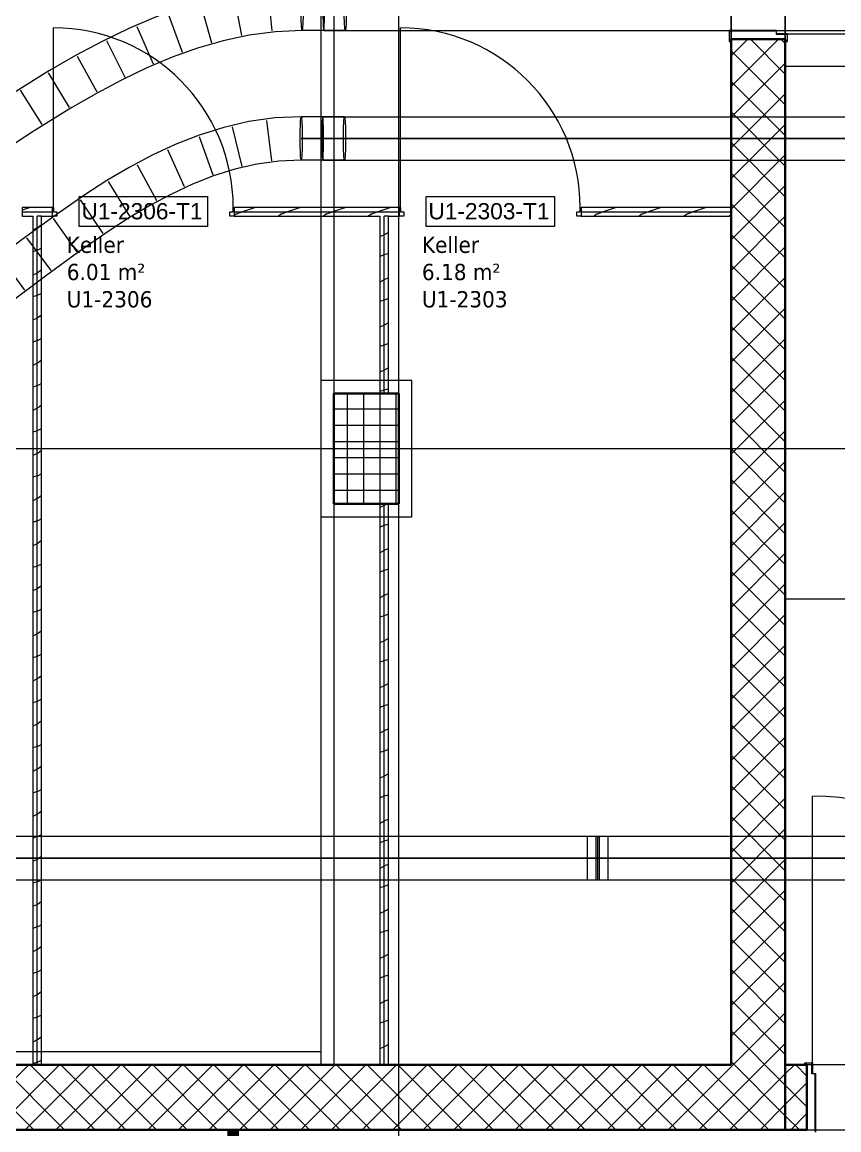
# Model space of a CAD drawing. Extents: x -1907 to 937, y -179 to 966.
# Drawn here: x 2.8 to 78.3, y 218.7 to 320.9 of the extents above; entities that cross this region are included whole.
import ezdxf
from ezdxf.lldxf.tags import DXFTag

# ---------------------------------------------------------------- set-up
doc = ezdxf.new("R2010")
doc.units = 0
doc.layers.get('0').update_dxf_attribs({"lineweight": 13})
for name, color, linetype, lineweight in [('A-AREA-____-IDEN', 7, 'Continuous', 5), ('A-DOOR-____-IDEN', 7, 'Continuous', 5), ('A-DOOR-____-OTLN', 7, 'Continuous', 9), ('A-DOOR-FRAM-MCUT', 7, 'Continuous', 9), ('A-DOOR-OPNG-OTLN', 7, 'Continuous', 9), ('A-FLOR-____-OTLN', 7, 'Continuous', 9), ('A-FLOR-____-OVHD', 7, 'Strichpunkt - Fein', 9), ('A-GLAZ-CWMG-MCUT', 7, 'Continuous', 9), ('A-GLAZ-CWMG-OTLN', 7, 'Continuous', 9), ('A-WALL-____-MCUT', 7, 'Continuous', 35), ('A-WALL-____-PATT', 7, 'Continuous', 35), ('A-WALL-FNSH-MCUT', 7, 'Continuous', 35), ('S-COLS-____-MCUT', 7, 'Continuous', 35), ('S-COLS-____-OTLN', 7, 'Continuous', 9), ('S-GRID-____-OTLN', 7, 'Continuous', 5)]:
    doc.layers.add(name, color=color, linetype=linetype, lineweight=lineweight)
doc.layers.add('EL01_WAN_Röhre Boden', color=7, linetype='Continuous', lineweight=13, true_color=0xff6666)
doc.styles.get("Standard").update_dxf_attribs({"font": 'arial.ttf'})
tags = doc.linetypes.add('_Rasterlinie_', pattern=[0.375, 0.2, -0.05, 0.075, -0.05]).pattern_tags.tags
tags[10:11] = [DXFTag(74, 4), DXFTag(75, 0), DXFTag(340, '0'), DXFTag(46, 1.0), DXFTag(50, 0.0), DXFTag(44, 0.0), DXFTag(45, 0.0)]
tags[8:9] = [DXFTag(74, 4), DXFTag(75, 0), DXFTag(340, '0'), DXFTag(46, 1.0), DXFTag(50, 0.0), DXFTag(44, 0.0), DXFTag(45, 0.0)]
tags[6:7] = [DXFTag(74, 4), DXFTag(75, 0), DXFTag(340, '0'), DXFTag(46, 1.0), DXFTag(50, 0.0), DXFTag(44, 0.0), DXFTag(45, 0.0)]
tags[4:5] = [DXFTag(74, 4), DXFTag(75, 0), DXFTag(340, '0'), DXFTag(46, 1.0), DXFTag(50, 0.0), DXFTag(44, 0.0), DXFTag(45, 0.0)]
tags = doc.linetypes.add('ACAD_ISO03W100', pattern=[30, 12, -18]).pattern_tags.tags
tags[6:7] = [DXFTag(74, 4), DXFTag(75, 0), DXFTag(340, '0'), DXFTag(46, 0.0), DXFTag(50, 0.0), DXFTag(44, 0.0), DXFTag(45, 0.0)]
tags[4:5] = [DXFTag(74, 4), DXFTag(75, 0), DXFTag(340, '0'), DXFTag(46, 0.0), DXFTag(50, 0.0), DXFTag(44, 0.0), DXFTag(45, 0.0)]
tags = doc.linetypes.add('Grundrissdarstellung Sturz', pattern=[0.25, 0.15, -0.05, 0, -0.05]).pattern_tags.tags
tags[10:11] = [DXFTag(74, 4), DXFTag(75, 0), DXFTag(340, '0'), DXFTag(46, 1.0), DXFTag(50, 0.0), DXFTag(44, 0.0), DXFTag(45, 0.0)]
tags[8:9] = [DXFTag(74, 4), DXFTag(75, 0), DXFTag(340, '0'), DXFTag(46, 1.0), DXFTag(50, 0.0), DXFTag(44, 0.0), DXFTag(45, 0.0)]
tags[6:7] = [DXFTag(74, 4), DXFTag(75, 0), DXFTag(340, '0'), DXFTag(46, 1.0), DXFTag(50, 0.0), DXFTag(44, 0.0), DXFTag(45, 0.0)]
tags[4:5] = [DXFTag(74, 4), DXFTag(75, 0), DXFTag(340, '0'), DXFTag(46, 1.0), DXFTag(50, 0.0), DXFTag(44, 0.0), DXFTag(45, 0.0)]
tags = doc.linetypes.add('Strichpunkt - Fein', pattern=[0.2, 0.1, -0.05, 0, -0.05]).pattern_tags.tags
tags[10:11] = [DXFTag(74, 4), DXFTag(75, 0), DXFTag(340, '0'), DXFTag(46, 1.0), DXFTag(50, 0.0), DXFTag(44, 0.0), DXFTag(45, 0.0)]
tags[8:9] = [DXFTag(74, 4), DXFTag(75, 0), DXFTag(340, '0'), DXFTag(46, 1.0), DXFTag(50, 0.0), DXFTag(44, 0.0), DXFTag(45, 0.0)]
tags[6:7] = [DXFTag(74, 4), DXFTag(75, 0), DXFTag(340, '0'), DXFTag(46, 1.0), DXFTag(50, 0.0), DXFTag(44, 0.0), DXFTag(45, 0.0)]
tags[4:5] = [DXFTag(74, 4), DXFTag(75, 0), DXFTag(340, '0'), DXFTag(46, 1.0), DXFTag(50, 0.0), DXFTag(44, 0.0), DXFTag(45, 0.0)]
tags = doc.linetypes.add('STRICHPUNKT2', pattern=[12.7, 6.35, -3.175, 0, -3.175]).pattern_tags.tags
tags[10:11] = [DXFTag(74, 4), DXFTag(75, 0), DXFTag(340, '0'), DXFTag(46, 0.0), DXFTag(50, 0.0), DXFTag(44, 0.0), DXFTag(45, 0.0)]
tags[8:9] = [DXFTag(74, 4), DXFTag(75, 0), DXFTag(340, '0'), DXFTag(46, 0.0), DXFTag(50, 0.0), DXFTag(44, 0.0), DXFTag(45, 0.0)]
tags[6:7] = [DXFTag(74, 4), DXFTag(75, 0), DXFTag(340, '0'), DXFTag(46, 0.0), DXFTag(50, 0.0), DXFTag(44, 0.0), DXFTag(45, 0.0)]
tags[4:5] = [DXFTag(74, 4), DXFTag(75, 0), DXFTag(340, '0'), DXFTag(46, 0.0), DXFTag(50, 0.0), DXFTag(44, 0.0), DXFTag(45, 0.0)]

# ---------------------------------------------------------------- blocks, each defined once
blk = doc.blocks.new('Referenz-A0UJ2810XE', base_point=(-1920.13, -159.41))
at = {"layer": 'A-DOOR-____-IDEN', "color": 0, "linetype": 'Continuous', "ltscale": 0.13}
for p, q in [((8.12, 304.84), (19.96, 304.84)), ((8.12, 302.06), (8.12, 304.84)), ((19.96, 304.84), (19.96, 302.06)), ((40.17, 304.84), (52.01, 304.84)), ((40.17, 302.06), (40.17, 304.84)), ((52.01, 304.84), (52.01, 302.06)), ((19.96, 302.06), (8.12, 302.06)), ((52.01, 302.06), (40.17, 302.06))]:
    blk.add_line(p, q, dxfattribs=at)
at = {"layer": 'A-DOOR-____-OTLN', "color": 0, "linetype": 'Grundrissdarstellung Sturz', "ltscale": 0.13}
for p, q in [((68.34, 340.35), (68.34, 319.35)), ((73.34, 340.35), (73.34, 319.35))]:
    blk.add_line(p, q, dxfattribs=at)
at = {"layer": 'A-DOOR-FRAM-MCUT', "color": 0, "linetype": 'Continuous', "ltscale": 0.13}
for p, q in [((72.54, 320.15), (68.14, 320.15)), ((68.14, 320.15), (68.14, 319.15)), ((72.54, 319.85), (72.54, 320.15)), ((68.14, 319.15), (68.34, 319.15)), ((68.18, 319.19), (68.18, 320.11)), ((68.18, 320.11), (72.5, 320.11)), ((68.34, 319.19), (68.18, 319.19)), ((72.5, 320.11), (72.5, 319.81)), ((72.5, 319.81), (73.5, 319.81)), ((73.54, 319.85), (72.54, 319.85)), ((73.5, 319.19), (73.34, 319.19)), ((73.34, 319.15), (73.54, 319.15)), ((73.5, 319.81), (73.5, 319.19)), ((73.54, 319.15), (73.54, 319.85)), ((5.64, 303.8), (5.74, 303.8)), ((5.74, 303.8), (5.74, 303.4)), ((22.34, 303.4), (22.34, 303.8)), ((22.34, 303.8), (22.44, 303.8)), ((37.69, 303.8), (37.79, 303.8)), ((37.79, 303.8), (37.79, 303.4)), ((54.39, 303.4), (54.39, 303.8)), ((54.39, 303.8), (54.49, 303.8)), ((6.04, 303), (5.64, 303)), ((5.74, 303.4), (6.04, 303.4)), ((6.04, 303.4), (6.04, 303)), ((22.04, 303.4), (22.34, 303.4)), ((22.04, 303), (22.04, 303.4)), ((22.44, 303), (22.04, 303)), ((38.09, 303), (37.69, 303)), ((37.79, 303.4), (38.09, 303.4)), ((38.09, 303.4), (38.09, 303)), ((54.09, 303.4), (54.39, 303.4)), ((54.09, 303), (54.09, 303.4)), ((54.49, 303), (54.09, 303)), ((75.14, 224.65), (75.14, 224.85)), ((75.14, 224.85), (75.84, 224.85)), ((75.18, 224.81), (75.18, 224.65)), ((75.8, 224.81), (75.18, 224.81)), ((75.8, 223.81), (75.8, 224.81)), ((75.84, 224.85), (75.84, 223.85)), ((76.1, 223.81), (75.8, 223.81)), ((75.84, 223.85), (76.14, 223.85)), ((76.1, 218.49), (76.1, 223.81)), ((76.14, 223.85), (76.14, 218.45))]:
    blk.add_line(p, q, dxfattribs=at)
at = {"layer": 'A-DOOR-OPNG-OTLN', "color": 0, "linetype": 'Continuous', "ltscale": 0.13}
for p, q in [((5.74, 303.8), (5.74, 320.4)), ((37.79, 303.8), (37.79, 320.4)), ((73.54, 319.85), (93.54, 319.85)), ((75.84, 224.85), (75.84, 249.45))]:
    blk.add_line(p, q, dxfattribs=at)
for centre, major_axis in [((73.54, 319.85), (20, 0)), ((5.74, 303.8), (16.6, 0)), ((37.79, 303.8), (16.6, 0)), ((75.84, 224.85), (24.6, 0))]:
    blk.add_ellipse(centre, major_axis=major_axis, ratio=1, start_param=0, end_param=1.570796, dxfattribs=at)
at = {"layer": 'A-FLOR-____-OTLN', "color": 0, "linetype": 'Continuous', "ltscale": 0.13}
for p, q in [((73.34, 319.85), (73.34, 339.85)), ((68.34, 320.15), (68.34, 339.55)), ((68.34, 319.35), (68.34, 320.11)), ((73.34, 319.35), (73.34, 319.81)), ((105.34, 316.84), (73.34, 316.84)), ((105.34, 267.64), (73.34, 267.64)), ((75.8, 224.65), (75.34, 224.65)), ((100.44, 224.65), (75.84, 224.65))]:
    blk.add_line(p, q, dxfattribs=at)
at = {"layer": 'A-FLOR-____-OVHD', "color": 0, "linetype": 'Strichpunkt - Fein', "ltscale": 0.13}
for p, q in [((30.44, 402.75), (30.44, 224.65)), ((31.64, 338.45), (31.64, 286.25)), ((38.84, 287.85), (30.44, 287.85)), ((30.44, 287.85), (30.44, 275.25)), ((38.84, 275.25), (38.84, 287.85)), ((31.64, 276.85), (31.64, 224.65)), ((30.44, 275.25), (38.84, 275.25)), ((30.44, 225.85), (-186.86, 225.85))]:
    blk.add_line(p, q, dxfattribs=at)
at = {"layer": 'A-GLAZ-CWMG-MCUT', "color": 0, "linetype": 'Continuous', "ltscale": 0.13}
for p, q in [((21.84, 218.65), (21.84, 217.65)), ((22.84, 218.65), (21.84, 218.65)), ((22.84, 217.65), (22.84, 218.65))]:
    blk.add_line(p, q, dxfattribs=at)
at = {"layer": 'A-GLAZ-CWMG-OTLN', "color": 0, "linetype": 'Continuous', "ltscale": 0.13}
for points in [[(21.84, 217.65), (21.84, 218.65), (22.84, 217.65)], [(22.84, 217.65), (21.84, 218.65), (22.84, 218.65)]]:
    blk.add_solid(points, dxfattribs=at)
at = {"layer": 'A-WALL-____-MCUT', "color": 0, "linetype": 'Continuous', "ltscale": 0.35}
for p, q in [((73.34, 319.35), (68.34, 319.35)), ((68.34, 319.35), (68.34, 224.65)), ((73.34, 319.35), (73.34, 218.65)), ((68.34, 224.65), (-91.91, 224.65)), ((75.34, 224.65), (73.34, 224.65)), ((75.34, 218.65), (75.34, 224.65)), ((-307.66, 218.65), (68.34, 218.65)), ((68.34, 218.65), (73.34, 218.65)), ((73.34, 218.65), (75.34, 218.65))]:
    blk.add_line(p, q, dxfattribs=at)
at = {"layer": 'A-WALL-____-MCUT', "color": 0, "linetype": 'Continuous', "lineweight": 9, "ltscale": 0.13}
for p, q in [((2.84, 303.4), (5.64, 303.4)), ((4.24, 224.65), (4.24, 303)), ((4.64, 303), (4.24, 303)), ((22.44, 303.4), (37.69, 303.4)), ((36.29, 286.65), (36.29, 303)), ((36.69, 303), (36.29, 303)), ((54.49, 303.4), (68.34, 303.4)), ((36.29, 224.65), (36.29, 276.45))]:
    blk.add_line(p, q, dxfattribs=at)
at = {"layer": 'A-WALL-____-PATT', "color": 0, "linetype": 'Continuous', "lineweight": 9, "ltscale": 0.13}
for p, q in [((68.34, 317.8), (69.88, 319.35)), ((68.34, 314.97), (72.71, 319.35)), ((73.34, 316.12), (70.11, 319.35)), ((73.34, 318.95), (72.94, 319.35)), ((73.34, 313.29), (68.34, 318.29)), ((68.34, 312.14), (73.34, 317.14)), ((73.34, 310.46), (68.34, 315.46)), ((68.34, 309.32), (73.34, 314.32)), ((73.34, 307.63), (68.34, 312.63)), ((68.34, 306.49), (73.34, 311.49)), ((73.34, 304.8), (68.34, 309.8)), ((68.34, 303.66), (73.34, 308.66)), ((73.34, 301.97), (68.34, 306.97)), ((68.34, 300.83), (73.34, 305.83)), ((3.57, 303.8), (2.84, 303.56)), ((24.4, 303.8), (23.2, 303.4)), ((28.56, 303.8), (27.36, 303.4)), ((32.73, 303.8), (31.53, 303.4)), ((36.89, 303.8), (35.69, 303.4)), ((57.71, 303.8), (56.51, 303.4)), ((61.88, 303.8), (60.68, 303.4)), ((66.04, 303.8), (64.84, 303.4)), ((73.34, 299.15), (68.34, 304.15)), ((22.64, 303.22), (22.44, 303.07)), ((23.2, 303.4), (22.62, 303.21)), ((26.8, 303.22), (26.51, 303)), ((27.36, 303.4), (26.79, 303.21)), ((30.97, 303.22), (30.68, 303)), ((31.53, 303.4), (30.96, 303.21)), ((35.13, 303.22), (34.84, 303)), ((35.69, 303.4), (35.12, 303.21)), ((55.96, 303.22), (55.67, 303)), ((56.51, 303.4), (55.95, 303.21)), ((60.13, 303.22), (59.83, 303)), ((60.68, 303.4), (60.11, 303.21)), ((64.29, 303.22), (64, 303)), ((64.84, 303.4), (64.28, 303.21)), ((68.34, 303.13), (68.16, 303)), ((68.34, 298), (73.34, 303)), ((4.24, 301.93), (3.84, 301.73)), ((4.29, 301.95), (4.24, 301.93)), ((4.64, 302.21), (4.31, 301.97)), ((36.29, 301.29), (35.89, 301.09)), ((36.69, 301.49), (36.29, 301.29)), ((73.34, 296.32), (68.34, 301.32)), ((4.24, 299.86), (3.84, 299.72)), ((4.3, 299.88), (4.24, 299.86)), ((4.64, 300.05), (4.29, 299.87)), ((68.34, 295.17), (73.34, 300.17)), ((36.29, 299.43), (35.89, 299.3)), ((36.69, 299.57), (36.29, 299.43)), ((4.24, 297.76), (3.84, 297.56)), ((4.29, 297.79), (4.24, 297.76)), ((4.64, 298.05), (4.31, 297.8)), ((73.34, 293.49), (68.34, 298.49)), ((36.29, 297.13), (35.89, 296.93)), ((36.69, 297.33), (36.29, 297.13)), ((68.34, 292.35), (73.34, 297.35)), ((4.24, 295.69), (3.84, 295.56)), ((4.3, 295.71), (4.24, 295.69)), ((4.64, 295.88), (4.29, 295.71)), ((73.34, 290.66), (68.34, 295.66)), ((36.29, 295.27), (35.89, 295.14)), ((36.69, 295.4), (36.29, 295.27)), ((4.24, 293.6), (3.84, 293.4)), ((4.29, 293.62), (4.24, 293.6)), ((4.64, 293.88), (4.31, 293.64)), ((68.34, 289.52), (73.34, 294.52)), ((36.29, 292.96), (35.89, 292.76)), ((36.69, 293.16), (36.29, 292.96)), ((73.34, 287.83), (68.34, 292.83)), ((4.24, 291.53), (3.84, 291.39)), ((4.3, 291.55), (4.24, 291.53)), ((4.64, 291.72), (4.29, 291.54)), ((68.34, 286.69), (73.34, 291.69)), ((36.29, 291.11), (35.89, 290.97)), ((36.69, 291.24), (36.29, 291.11)), ((4.29, 289.46), (4.24, 289.43)), ((4.64, 289.72), (4.31, 289.47)), ((73.34, 285), (68.34, 290)), ((4.24, 289.43), (3.84, 289.23)), ((36.29, 288.8), (35.89, 288.6)), ((36.69, 289), (36.29, 288.8)), ((68.34, 283.86), (73.34, 288.86)), ((4.64, 287.55), (4.29, 287.38)), ((4.24, 287.36), (3.84, 287.23)), ((4.3, 287.38), (4.24, 287.36)), ((36.29, 286.94), (35.89, 286.81)), ((36.69, 287.07), (36.29, 286.94)), ((73.34, 282.18), (68.34, 287.18)), ((4.64, 285.55), (4.31, 285.31)), ((68.34, 281.03), (73.34, 286.03)), ((4.24, 285.27), (3.84, 285.07)), ((4.29, 285.29), (4.24, 285.27)), ((73.34, 279.35), (68.34, 284.35)), ((4.64, 283.39), (4.29, 283.21)), ((4.24, 283.2), (3.84, 283.07)), ((4.3, 283.22), (4.24, 283.2)), ((68.34, 278.2), (73.34, 283.2)), ((4.64, 281.39), (4.31, 281.14)), ((73.34, 276.52), (68.34, 281.52)), ((4.24, 281.1), (3.84, 280.9)), ((4.29, 281.13), (4.24, 281.1)), ((68.34, 275.37), (73.34, 280.37)), ((4.64, 279.22), (4.29, 279.05)), ((4.24, 279.03), (3.84, 278.9)), ((4.3, 279.05), (4.24, 279.03)), ((73.34, 273.69), (68.34, 278.69)), ((4.64, 277.22), (4.31, 276.98)), ((68.34, 272.55), (73.34, 277.55)), ((4.24, 276.94), (3.84, 276.74)), ((4.29, 276.96), (4.24, 276.94)), ((36.29, 276.3), (35.89, 276.1)), ((36.58, 276.45), (36.29, 276.3)), ((73.34, 270.86), (68.34, 275.86)), ((4.24, 274.87), (3.84, 274.74)), ((4.3, 274.89), (4.24, 274.87)), ((4.64, 275.06), (4.29, 274.88)), ((36.29, 274.45), (35.89, 274.31)), ((36.69, 274.58), (36.29, 274.45)), ((68.34, 269.72), (73.34, 274.72)), ((4.24, 272.77), (3.84, 272.57)), ((4.29, 272.8), (4.24, 272.77)), ((4.64, 273.06), (4.31, 272.81)), ((36.29, 272.14), (35.89, 271.94)), ((36.69, 272.34), (36.29, 272.14)), ((73.34, 268.03), (68.34, 273.03)), ((68.34, 266.89), (73.34, 271.89)), ((4.24, 270.7), (3.84, 270.57)), ((4.3, 270.72), (4.24, 270.7)), ((4.64, 270.89), (4.29, 270.72)), ((36.29, 270.28), (35.89, 270.15)), ((36.69, 270.41), (36.29, 270.28)), ((73.34, 265.21), (68.34, 270.21)), ((68.34, 264.06), (73.34, 269.06)), ((4.24, 268.61), (3.84, 268.41)), ((4.29, 268.63), (4.24, 268.61)), ((4.64, 268.89), (4.31, 268.65)), ((36.29, 267.98), (35.89, 267.78)), ((36.69, 268.18), (36.29, 267.98)), ((73.34, 262.38), (68.34, 267.38)), ((4.24, 266.54), (3.84, 266.41)), ((4.3, 266.56), (4.24, 266.54)), ((4.64, 266.73), (4.29, 266.55)), ((36.29, 266.12), (35.89, 265.98)), ((36.69, 266.25), (36.29, 266.12)), ((68.34, 261.23), (73.34, 266.23)), ((4.24, 264.44), (3.84, 264.24)), ((4.29, 264.47), (4.24, 264.44)), ((4.64, 264.73), (4.31, 264.49)), ((36.69, 264.01), (36.29, 263.81)), ((73.34, 259.55), (68.34, 264.55)), ((36.29, 263.81), (35.89, 263.61)), ((68.34, 258.4), (73.34, 263.4)), ((4.24, 262.37), (3.84, 262.24)), ((4.3, 262.4), (4.24, 262.37)), ((4.64, 262.56), (4.29, 262.39)), ((36.29, 261.95), (35.89, 261.82)), ((36.69, 262.09), (36.29, 261.95)), ((73.34, 256.72), (68.34, 261.72)), ((4.24, 260.28), (3.84, 260.08)), ((4.29, 260.3), (4.24, 260.28)), ((4.64, 260.56), (4.32, 260.32)), ((36.69, 259.85), (36.29, 259.65)), ((68.34, 255.58), (73.34, 260.58)), ((36.29, 259.65), (35.89, 259.45)), ((73.34, 253.89), (68.34, 258.89)), ((4.24, 258.21), (3.84, 258.08)), ((4.3, 258.23), (4.24, 258.21)), ((4.64, 258.4), (4.29, 258.22)), ((36.29, 257.79), (35.89, 257.65)), ((36.69, 257.92), (36.29, 257.79)), ((68.34, 252.75), (73.34, 257.75)), ((4.24, 256.12), (3.84, 255.92)), ((4.29, 256.14), (4.24, 256.12)), ((4.64, 256.4), (4.32, 256.16)), ((73.34, 251.06), (68.34, 256.06)), ((36.29, 255.48), (35.89, 255.28)), ((36.69, 255.68), (36.29, 255.48)), ((68.34, 249.92), (73.34, 254.92)), ((4.24, 254.05), (3.84, 253.91)), ((4.3, 254.07), (4.24, 254.05)), ((4.64, 254.23), (4.29, 254.06)), ((36.69, 253.76), (36.29, 253.62)), ((36.29, 253.62), (35.89, 253.49)), ((73.34, 248.23), (68.34, 253.23)), ((4.24, 251.95), (3.84, 251.75)), ((4.29, 251.97), (4.24, 251.95)), ((4.64, 252.23), (4.32, 251.99)), ((68.34, 247.09), (73.34, 252.09)), ((36.29, 251.32), (35.89, 251.12)), ((36.69, 251.52), (36.29, 251.32)), ((4.24, 249.88), (3.84, 249.75)), ((4.3, 249.9), (4.24, 249.88)), ((4.64, 250.07), (4.29, 249.89)), ((36.69, 249.59), (36.29, 249.46)), ((73.34, 245.41), (68.34, 250.41)), ((36.29, 249.46), (35.89, 249.32)), ((68.34, 244.26), (73.34, 249.26)), ((4.24, 247.79), (3.84, 247.59)), ((4.29, 247.81), (4.24, 247.79)), ((4.64, 248.07), (4.32, 247.83)), ((73.34, 242.58), (68.34, 247.58)), ((36.29, 247.15), (35.89, 246.95)), ((36.69, 247.35), (36.29, 247.15)), ((4.24, 245.72), (3.84, 245.58)), ((4.3, 245.74), (4.24, 245.72)), ((4.64, 245.9), (4.29, 245.73)), ((68.34, 241.43), (73.34, 246.43)), ((36.29, 245.29), (35.89, 245.16)), ((36.69, 245.43), (36.29, 245.29)), ((73.34, 239.75), (68.34, 244.75)), ((4.24, 243.62), (3.84, 243.42)), ((4.29, 243.64), (4.24, 243.62)), ((4.64, 243.9), (4.32, 243.66)), ((68.34, 238.61), (73.34, 243.61)), ((36.29, 242.99), (35.89, 242.79)), ((36.69, 243.19), (36.29, 242.99)), ((4.24, 241.55), (3.84, 241.42)), ((4.3, 241.57), (4.24, 241.55)), ((4.64, 241.74), (4.29, 241.56)), ((73.34, 236.92), (68.34, 241.92)), ((36.29, 241.13), (35.89, 241)), ((36.69, 241.26), (36.29, 241.13)), ((68.34, 235.78), (73.34, 240.78)), ((4.24, 239.46), (3.84, 239.26)), ((4.29, 239.48), (4.24, 239.46)), ((4.64, 239.74), (4.32, 239.5)), ((36.29, 238.82), (35.89, 238.62)), ((36.69, 239.02), (36.29, 238.82)), ((73.34, 234.09), (68.34, 239.09)), ((4.24, 237.39), (3.84, 237.25)), ((4.3, 237.41), (4.24, 237.39)), ((4.64, 237.57), (4.29, 237.4)), ((68.34, 232.95), (73.34, 237.95)), ((36.29, 236.96), (35.89, 236.83)), ((36.69, 237.1), (36.29, 236.96)), ((73.34, 231.26), (68.34, 236.26)), ((4.24, 235.29), (3.84, 235.09)), ((4.29, 235.31), (4.24, 235.29)), ((4.64, 235.57), (4.32, 235.33)), ((36.29, 234.66), (35.89, 234.46)), ((36.69, 234.86), (36.29, 234.66)), ((68.34, 230.12), (73.34, 235.12)), ((4.24, 233.22), (3.84, 233.09)), ((4.3, 233.24), (4.24, 233.22)), ((4.64, 233.41), (4.29, 233.23)), ((73.34, 228.44), (68.34, 233.44)), ((36.29, 232.8), (35.89, 232.67)), ((36.69, 232.93), (36.29, 232.8)), ((68.34, 227.29), (73.34, 232.29)), ((4.29, 231.15), (4.24, 231.13)), ((4.64, 231.41), (4.32, 231.17)), ((4.24, 231.13), (3.84, 230.93)), ((36.29, 230.49), (35.89, 230.29)), ((36.69, 230.69), (36.29, 230.49)), ((73.34, 225.61), (68.34, 230.61)), ((4.64, 229.24), (4.29, 229.07)), ((68.34, 224.46), (73.34, 229.46)), ((4.24, 229.06), (3.84, 228.92)), ((4.3, 229.08), (4.24, 229.06)), ((36.29, 228.63), (35.89, 228.5)), ((36.69, 228.77), (36.29, 228.63)), ((4.64, 227.24), (4.32, 227)), ((73.34, 222.78), (68.34, 227.78)), ((4.24, 226.96), (3.84, 226.76)), ((4.29, 226.98), (4.24, 226.96)), ((36.29, 226.33), (35.89, 226.13)), ((36.69, 226.53), (36.29, 226.33)), ((68.34, 221.63), (73.34, 226.63)), ((4.64, 225.08), (4.29, 224.9)), ((-2.53, 218.65), (3.47, 224.65)), ((3.93, 218.65), (-2.07, 224.65)), ((0.3, 218.65), (6.3, 224.65)), ((6.76, 218.65), (0.76, 224.65)), ((3.13, 218.65), (9.13, 224.65)), ((9.59, 218.65), (3.59, 224.65)), ((4.24, 224.89), (3.84, 224.76)), ((4.3, 224.91), (4.24, 224.89)), ((5.96, 218.65), (11.96, 224.65)), ((12.41, 218.65), (6.41, 224.65)), ((8.79, 218.65), (14.79, 224.65)), ((15.24, 218.65), (9.24, 224.65)), ((11.61, 218.65), (17.61, 224.65)), ((18.07, 218.65), (12.07, 224.65)), ((14.44, 218.65), (20.44, 224.65)), ((20.9, 218.65), (14.9, 224.65)), ((17.27, 218.65), (23.27, 224.65)), ((23.73, 218.65), (17.73, 224.65)), ((20.1, 218.65), (26.1, 224.65)), ((26.56, 218.65), (20.56, 224.65)), ((22.93, 218.65), (28.93, 224.65)), ((29.38, 218.65), (23.38, 224.65)), ((25.76, 218.65), (31.76, 224.65)), ((32.21, 218.65), (26.21, 224.65)), ((28.58, 218.65), (34.58, 224.65)), ((35.04, 218.65), (29.04, 224.65)), ((31.41, 218.65), (37.41, 224.65)), ((37.87, 218.65), (31.87, 224.65)), ((34.24, 218.65), (40.24, 224.65)), ((40.7, 218.65), (34.7, 224.65)), ((37.07, 218.65), (43.07, 224.65)), ((43.53, 218.65), (37.53, 224.65)), ((39.9, 218.65), (45.9, 224.65)), ((46.35, 218.65), (40.35, 224.65)), ((42.73, 218.65), (48.73, 224.65)), ((49.18, 218.65), (43.18, 224.65)), ((45.56, 218.65), (51.56, 224.65)), ((52.01, 218.65), (46.01, 224.65)), ((48.38, 218.65), (54.38, 224.65)), ((54.84, 218.65), (48.84, 224.65)), ((51.21, 218.65), (57.21, 224.65)), ((57.67, 218.65), (51.67, 224.65)), ((54.04, 218.65), (60.04, 224.65)), ((60.5, 218.65), (54.5, 224.65)), ((56.87, 218.65), (62.87, 224.65)), ((63.33, 218.65), (57.33, 224.65)), ((59.7, 218.65), (65.7, 224.65)), ((66.15, 218.65), (60.15, 224.65)), ((62.53, 218.65), (68.34, 224.46)), ((68.34, 219.29), (62.98, 224.65)), ((68.34, 222.12), (65.81, 224.65)), ((73.34, 219.95), (68.34, 224.95)), ((73.34, 223.81), (74.18, 224.65)), ((75.34, 223.61), (74.3, 224.65)), ((68.34, 218.81), (73.34, 223.81)), ((73.34, 220.98), (75.34, 222.98)), ((71.81, 218.65), (68.34, 222.12)), ((75.34, 220.78), (73.34, 222.78)), ((65.35, 218.65), (68.34, 221.63)), ((71.01, 218.65), (73.34, 220.98)), ((74.64, 218.65), (73.34, 219.95)), ((73.84, 218.65), (75.34, 220.15)), ((68.98, 218.65), (68.34, 219.29)), ((68.18, 218.65), (68.34, 218.81))]:
    blk.add_line(p, q, dxfattribs=at)
at = {"layer": 'A-WALL-FNSH-MCUT', "color": 0, "linetype": 'Continuous', "lineweight": 9, "ltscale": 0.13}
for p, q in [((5.64, 303.8), (2.84, 303.8)), ((2.84, 303.8), (2.84, 303)), ((5.64, 303), (5.64, 303.8)), ((37.69, 303.8), (22.44, 303.8)), ((22.44, 303.8), (22.44, 303)), ((37.69, 303), (37.69, 303.8)), ((68.34, 303.8), (54.49, 303.8)), ((54.49, 303.8), (54.49, 303)), ((2.84, 303), (3.84, 303)), ((3.84, 303), (3.84, 224.65)), ((4.64, 303), (5.64, 303)), ((4.64, 224.65), (4.64, 303)), ((22.44, 303), (35.89, 303)), ((35.89, 303), (35.89, 286.65)), ((36.69, 303), (37.69, 303)), ((36.69, 286.65), (36.69, 303)), ((54.49, 303), (68.34, 303)), ((35.89, 286.65), (36.69, 286.65)), ((35.89, 276.45), (35.89, 224.65)), ((36.69, 276.45), (35.89, 276.45)), ((36.69, 224.65), (36.69, 276.45)), ((35.89, 224.65), (36.69, 224.65))]:
    blk.add_line(p, q, dxfattribs=at)
at = {"layer": 'S-COLS-____-MCUT', "color": 0, "linetype": 'Continuous', "ltscale": 0.35}
for p, q in [((37.64, 286.65), (31.64, 286.65)), ((31.64, 286.65), (31.64, 276.45)), ((37.64, 276.45), (37.64, 286.65)), ((31.64, 276.45), (37.64, 276.45))]:
    blk.add_line(p, q, dxfattribs=at)
at = {"layer": 'S-COLS-____-OTLN', "color": 0, "linetype": 'Continuous', "ltscale": 0.13}
for p, q in [((32.9, 276.45), (32.9, 286.65)), ((34.4, 276.45), (34.4, 286.65)), ((35.9, 276.45), (35.9, 286.65)), ((37.4, 276.45), (37.4, 286.65)), ((31.64, 285.22), (37.64, 285.22)), ((31.64, 283.72), (37.64, 283.72)), ((31.64, 282.22), (37.64, 282.22)), ((31.64, 280.72), (37.64, 280.72)), ((31.64, 279.22), (37.64, 279.22)), ((31.64, 277.72), (37.64, 277.72))]:
    blk.add_line(p, q, dxfattribs=at)
at = {"layer": 'S-GRID-____-OTLN', "color": 0, "linetype": '_Rasterlinie_', "ltscale": 0.13}
for p, q in [((37.64, 186.65), (37.64, 798.42)), ((-944.26, 281.55), (300.93, 281.55)), ((-944.26, 218.65), (300.93, 218.65))]:
    blk.add_line(p, q, dxfattribs=at)
at = {"layer": 'A-AREA-____-IDEN', "color": 0, "linetype": 'Continuous', "ltscale": 0.13, "char_height": 1.5, "attachment_point": 1}
for s, insert in [('{\\W0.9;\\fVerdana;Keller}', (6.96, 301.12)), ('{\\W0.9;\\fVerdana;Keller}', (39.77, 301.12)), ('{\\W0.9;\\fVerdana;6.01 m²}', (6.96, 298.61)), ('{\\W0.9;\\fVerdana;6.18 m²}', (39.77, 298.61)), ('{\\W0.9;\\fVerdana;U1-2306}', (6.96, 296.09)), ('{\\W0.9;\\fVerdana;U1-2303}', (39.77, 296.09))]:
    blk.add_mtext(s, dxfattribs=dict(at, insert=insert))
at = {"layer": 'A-DOOR-____-IDEN', "color": 0, "linetype": 'Continuous', "ltscale": 0.13, "char_height": 1.5, "attachment_point": 1}
for s, insert in [('{\\fArial;U1-2306-T1}', (8.32, 304.22)), ('{\\fArial;U1-2303-T1}', (40.37, 304.22))]:
    blk.add_mtext(s, dxfattribs=dict(at, insert=insert))
blk = doc.blocks.new('Wickelfalzrohr-A0UJ282GXE', base_point=(56.13, 241.73))
at = {"color": 0, "linetype": 'ByBlock', "lineweight": -2, "ltscale": 0.13}
for p, q in [((151.29, 245.73), (56.13, 245.73)), ((56.13, 245.73), (56.13, 244.56)), ((151.29, 245.73), (151.29, 244.56)), ((56.13, 244.56), (56.13, 242.9)), ((151.29, 244.56), (151.29, 242.9)), ((56.13, 242.9), (56.13, 241.73)), ((151.29, 242.9), (151.29, 241.73)), ((56.13, 241.73), (151.29, 241.73))]:
    blk.add_line(p, q, dxfattribs=at)
at = {"color": 0, "linetype": 'STRICHPUNKT2', "lineweight": 25, "ltscale": 0.25}
blk.add_line((151.29, 243.73), (56.13, 243.73), dxfattribs=at)
blk = doc.blocks.new('Wickelfalzrohr-A0UJ282OXE', base_point=(-64.17, 241.73))
at = {"color": 0, "linetype": 'ByBlock', "lineweight": -2, "ltscale": 0.13}
for p, q in [((55.83, 245.73), (-64.17, 245.73)), ((-64.17, 245.73), (-64.17, 244.56)), ((55.83, 245.73), (55.83, 244.56)), ((-64.17, 244.56), (-64.17, 242.9)), ((55.83, 244.56), (55.83, 242.9)), ((-64.17, 242.9), (-64.17, 241.73)), ((55.83, 242.9), (55.83, 241.73)), ((-64.17, 241.73), (55.83, 241.73))]:
    blk.add_line(p, q, dxfattribs=at)
at = {"color": 0, "linetype": 'STRICHPUNKT2', "lineweight": 25, "ltscale": 0.25}
blk.add_line((55.83, 243.73), (-64.17, 243.73), dxfattribs=at)
blk = doc.blocks.new('Flexrohr-A0UJ288AXE', base_point=(-97.5, 286.84))
at = {"color": 0, "linetype": 'ByBlock', "lineweight": -2, "ltscale": 0.13}
for p, q in [((23.13, 323.66), (20.44, 323.1)), ((22.39, 323.39), (23.1, 319.69)), ((25.88, 324.02), (23.13, 323.66)), ((25.53, 323.85), (25.89, 320.11)), ((28.7, 324.14), (25.88, 324.02)), ((17.81, 322.34), (15.23, 321.42)), ((20.44, 323.1), (17.81, 322.34)), ((19.32, 322.65), (20.34, 319.03)), ((15.23, 321.42), (12.7, 320.35)), ((16.34, 321.69), (17.62, 318.15)), ((12.7, 320.35), (10.22, 319.15)), ((13.44, 320.53), (14.94, 317.08)), ((28.7, 320.14), (26.23, 320.03)), ((10.22, 319.15), (7.78, 317.85)), ((10.63, 319.22), (12.31, 315.85)), ((21.4, 319.21), (19.03, 318.53)), ((23.8, 319.72), (21.4, 319.21)), ((26.23, 320.03), (23.8, 319.72)), ((19.03, 318.53), (16.69, 317.69)), ((7.78, 317.85), (5.36, 316.46)), ((7.91, 317.78), (9.73, 314.49)), ((16.69, 317.69), (14.35, 316.7)), ((5.36, 316.46), (1.81, 314.26)), ((5.25, 316.25), (7.19, 313.03)), ((14.35, 316.7), (12.03, 315.58)), ((12.03, 315.58), (9.72, 314.35)), ((1.81, 314.26), (-1.71, 311.98)), ((2.67, 314.66), (4.67, 311.47)), ((9.72, 314.35), (7.42, 313.03)), ((0.12, 313.03), (2.16, 309.86)), ((7.42, 313.03), (3.95, 310.89)), ((-1.71, 311.98), (-8.68, 307.39)), ((-2.4, 311.38), (-0.34, 308.23)), ((3.95, 310.89), (0.48, 308.63)), ((-4.89, 309.74), (-2.86, 306.58)), ((-7.39, 308.1), (-5.38, 304.92)), ((0.48, 308.63), (-6.55, 304.01)), ((-8.68, 307.39), (-15.63, 303.21)), ((-9.89, 306.53), (-7.95, 303.31)), ((-12.41, 305.02), (-10.58, 301.73)), ((-6.55, 304.01), (-13.85, 299.63)), ((-15.63, 303.21), (-28.4, 297.59)), ((-14.92, 303.5), (-13.21, 300.15)), ((-17.58, 302.23), (-15.95, 298.84)), ((-20.29, 301.03), (-18.73, 297.61)), ((-23.01, 299.83), (-21.5, 296.39)), ((-13.85, 299.63), (-26.93, 293.87)), ((-25.72, 298.64), (-24.28, 295.17)), ((-28.4, 297.59), (-34.88, 295.6)), ((-31.22, 296.6), (-30.01, 293.04)), ((-28.44, 297.45), (-27.06, 293.95)), ((-34.88, 295.6), (-41.58, 294.02)), ((-34, 295.75), (-32.97, 292.13)), ((-36.85, 295.02), (-35.93, 291.37)), ((-41.58, 294.02), (-48.39, 292.84)), ((-42.6, 293.72), (-41.88, 290.03)), ((-39.72, 294.34), (-38.9, 290.67)), ((-26.93, 293.87), (-33.84, 291.74)), ((-48.39, 292.84), (-55.26, 291.99)), ((-48.43, 292.71), (-47.88, 288.99)), ((-45.51, 293.22), (-44.88, 289.51)), ((-55.26, 291.99), (-69.31, 291.07)), ((-60.22, 291.54), (-59.96, 287.79)), ((-57.24, 291.74), (-56.95, 287.99)), ((-54.28, 291.99), (-53.93, 288.25)), ((-51.35, 292.35), (-50.9, 288.62)), ((-33.84, 291.74), (-40.77, 290.11)), ((-97.5, 290.87), (-97.5, 286.87)), ((-83.44, 290.84), (-97.5, 290.87)), ((-96.07, 290.74), (-96.07, 286.98)), ((-93.07, 290.74), (-93.06, 286.98)), ((-90.07, 290.73), (-90.06, 286.97)), ((-87.08, 290.73), (-87.06, 286.97)), ((-84.08, 290.72), (-84.05, 286.96)), ((-69.31, 291.07), (-83.44, 290.84)), ((-81.09, 290.76), (-81.04, 287)), ((-78.1, 290.81), (-78.03, 287.05)), ((-75.12, 290.86), (-75.02, 287.1)), ((-72.13, 290.9), (-72, 287.15)), ((-69.15, 290.96), (-68.99, 287.2)), ((-66.17, 291.15), (-65.98, 287.4)), ((-63.19, 291.35), (-62.97, 287.6)), ((-40.77, 290.11), (-47.8, 288.88)), ((-47.8, 288.88), (-54.92, 288)), ((-54.92, 288), (-69.15, 287.07)), ((-83.42, 286.84), (-97.5, 286.87)), ((-69.15, 287.07), (-83.42, 286.84))]:
    blk.add_line(p, q, dxfattribs=at)
blk.add_ellipse((28.7, 322.14), major_axis=(0, -2), ratio=0.047662, dxfattribs=at)
blk = doc.blocks.new('Steckverbinder-A0UJ28A0XE', base_point=(55.03, 241.73))
at = {"color": 0, "linetype": 'ByBlock', "lineweight": -2, "ltscale": 0.13}
for p, q in [((56.93, 245.72), (55.03, 245.72)), ((55.03, 245.72), (55.03, 244.56)), ((55.98, 245.73), (55.98, 241.73)), ((56.93, 245.72), (56.93, 244.56)), ((55.03, 244.56), (55.03, 242.91)), ((56.93, 244.56), (56.93, 242.91)), ((55.03, 242.91), (55.03, 241.74)), ((56.93, 242.91), (56.93, 241.74)), ((55.03, 241.74), (56.93, 241.74))]:
    blk.add_line(p, q, dxfattribs=at)
at = {"color": 0, "linetype": 'STRICHPUNKT2', "lineweight": 25, "ltscale": 0.25}
blk.add_line((55.03, 243.73), (56.93, 243.73), dxfattribs=at)
blk = doc.blocks.new('Wickelfalzrohr-A0UJ28BUXE', base_point=(30.62, 320.14))
at = {"color": 0, "linetype": 'ByBlock', "lineweight": -2, "ltscale": 0.13}
for p, q in [((30.7, 324.14), (112.64, 324.14)), ((30.7, 320.14), (112.64, 320.14))]:
    blk.add_line(p, q, dxfattribs=at)
at = {"color": 0, "linetype": 'STRICHPUNKT2', "lineweight": 25, "ltscale": 0.25}
blk.add_line((112.64, 322.14), (30.7, 322.14), dxfattribs=at)
at = {"color": 0, "linetype": 'ByBlock', "lineweight": -2, "ltscale": 0.13, "extrusion": (0, 0, -1)}
for centre in [(30.7, 322.14), (112.64, 322.14)]:
    blk.add_ellipse(centre, major_axis=(0, -2), ratio=0.038238, dxfattribs=at)
blk = doc.blocks.new('Wickelfalzrohr-A0UJ28ESXE', base_point=(28.6, 320.14))
at = {"color": 0, "linetype": 'ByBlock', "lineweight": -2, "ltscale": 0.13}
for p, q in [((32.69, 324.14), (28.7, 324.14)), ((32.69, 320.14), (28.7, 320.14))]:
    blk.add_line(p, q, dxfattribs=at)
at = {"color": 0, "linetype": 'STRICHPUNKT2', "lineweight": 25, "ltscale": 0.25}
blk.add_line((28.7, 322.14), (32.69, 322.14), dxfattribs=at)
at = {"color": 0, "linetype": 'ByBlock', "lineweight": -2, "ltscale": 0.13}
for centre in [(28.7, 322.14), (32.69, 322.14)]:
    blk.add_ellipse(centre, major_axis=(0, -2), ratio=0.047662, dxfattribs=at)
blk = doc.blocks.new('Flexrohr-A0UJ28IYXE', base_point=(-97.5, 274.92))
at = {"color": 0, "linetype": 'ByBlock', "lineweight": -2, "ltscale": 0.13}
for p, q in [((26.17, 312.08), (23.78, 311.74)), ((28.62, 312.19), (26.17, 312.08)), ((21.46, 311.21), (19.2, 310.5)), ((23.78, 311.74), (21.46, 311.21)), ((22.25, 311.27), (23.13, 307.61)), ((25.41, 311.85), (25.86, 308.12)), ((19.2, 310.5), (16.99, 309.64)), ((19.18, 310.37), (20.44, 306.82)), ((16.99, 309.64), (14.84, 308.63)), ((16.26, 309.17), (17.82, 305.74)), ((14.84, 308.63), (12.74, 307.51)), ((26.54, 308.09), (24.51, 307.81)), ((28.62, 308.19), (26.54, 308.09)), ((12.74, 307.51), (10.67, 306.29)), ((13.46, 307.76), (15.25, 304.46)), ((22.5, 307.35), (20.53, 306.73)), ((24.51, 307.81), (22.5, 307.35)), ((10.67, 306.29), (8.64, 304.98)), ((10.78, 306.21), (12.75, 303.01)), ((18.57, 305.96), (16.63, 305.05)), ((20.53, 306.73), (18.57, 305.96)), ((8.64, 304.98), (5.66, 302.93)), ((16.63, 305.05), (14.7, 304.03)), ((8.19, 304.53), (10.3, 301.42)), ((14.7, 304.03), (12.77, 302.89)), ((5.66, 302.93), (2.72, 300.77)), ((5.69, 302.8), (7.87, 299.74)), ((12.77, 302.89), (10.87, 301.66)), ((2.72, 300.77), (-3.07, 296.44)), ((3.25, 301.01), (5.48, 297.98)), ((10.87, 301.66), (7.99, 299.67)), ((7.99, 299.67), (5.11, 297.56)), ((0.84, 299.22), (3.07, 296.19)), ((-1.55, 297.43), (0.66, 294.38)), ((5.11, 297.56), (-0.73, 293.19)), ((-3.07, 296.44), (-8.88, 292.41)), ((-3.95, 295.68), (-1.79, 292.61)), ((-6.38, 294), (-4.3, 290.87)), ((-0.73, 293.19), (-6.76, 289.02)), ((-8.88, 292.41), (-15.45, 288.7)), ((-8.8, 292.32), (-6.81, 289.13)), ((-11.35, 290.88), (-9.48, 287.62)), ((-13.9, 289.44), (-12.15, 286.11)), ((-15.45, 288.7), (-22.25, 285.74)), ((-6.76, 289.02), (-13.66, 285.13)), ((-16.51, 288.11), (-14.88, 284.72)), ((-19.19, 286.94), (-17.7, 283.49)), ((-22.25, 285.74), (-29.27, 283.42)), ((-21.87, 285.77), (-20.52, 282.27)), ((-24.65, 284.82), (-23.41, 281.27)), ((-13.66, 285.13), (-20.82, 282)), ((-29.27, 283.42), (-36.49, 281.68)), ((-27.44, 283.9), (-26.33, 280.31)), ((-33.11, 282.38), (-32.23, 278.72)), ((-30.25, 283.07), (-29.26, 279.44)), ((-36.49, 281.68), (-43.88, 280.44)), ((-35.97, 281.68), (-35.2, 278)), ((-20.82, 282), (-28.18, 279.58)), ((-43.88, 280.44), (-51.4, 279.61)), ((-41.79, 280.67), (-41.2, 276.95)), ((-38.88, 281.16), (-38.2, 277.46)), ((-51.4, 279.61), (-59.02, 279.13)), ((-53.56, 279.36), (-53.28, 275.61)), ((-50.6, 279.58), (-50.25, 275.84)), ((-47.65, 279.9), (-47.23, 276.17)), ((-44.71, 280.23), (-44.21, 276.5)), ((-28.18, 279.58), (-35.69, 277.76)), ((-97.5, 279.14), (-97.5, 275.14)), ((-82.18, 278.98), (-97.5, 279.14)), ((-95.4, 278.99), (-95.4, 275.23)), ((-92.4, 278.96), (-92.41, 275.2)), ((-89.39, 278.93), (-89.41, 275.17)), ((-86.39, 278.9), (-86.41, 275.14)), ((-83.39, 278.87), (-83.41, 275.11)), ((-66.7, 278.92), (-82.18, 278.98)), ((-80.39, 278.85), (-80.41, 275.09)), ((-77.4, 278.84), (-77.41, 275.08)), ((-74.4, 278.83), (-74.4, 275.07)), ((-71.41, 278.82), (-71.4, 275.06)), ((-68.41, 278.81), (-68.39, 275.05)), ((-59.02, 279.13), (-66.7, 278.92)), ((-65.43, 278.84), (-65.38, 275.08)), ((-62.46, 278.92), (-62.35, 275.16)), ((-59.49, 279), (-59.32, 275.25)), ((-56.52, 279.17), (-56.3, 275.42)), ((-35.69, 277.76), (-43.33, 276.48)), ((-43.33, 276.48), (-51.06, 275.63)), ((-82.21, 274.98), (-97.5, 275.14)), ((-58.84, 275.14), (-66.67, 274.92)), ((-51.06, 275.63), (-58.84, 275.14)), ((-66.67, 274.92), (-82.21, 274.98))]:
    blk.add_line(p, q, dxfattribs=at)
blk.add_ellipse((28.62, 310.19), major_axis=(0, -2), ratio=0.047662, dxfattribs=at)
blk = doc.blocks.new('Wickelfalzrohr-A0UJ28J6XE', base_point=(28.53, 308.19))
at = {"color": 0, "linetype": 'ByBlock', "lineweight": -2, "ltscale": 0.13}
for p, q in [((32.62, 312.19), (28.62, 312.19)), ((32.62, 308.19), (28.62, 308.19))]:
    blk.add_line(p, q, dxfattribs=at)
at = {"color": 0, "linetype": 'STRICHPUNKT2', "lineweight": 25, "ltscale": 0.25}
blk.add_line((28.62, 310.19), (32.62, 310.19), dxfattribs=at)
at = {"color": 0, "linetype": 'ByBlock', "lineweight": -2, "ltscale": 0.13}
for centre in [(28.62, 310.19), (32.62, 310.19)]:
    blk.add_ellipse(centre, major_axis=(0, -2), ratio=0.047662, dxfattribs=at)
blk = doc.blocks.new('Wickelfalzrohr-A0UJ28LEXE', base_point=(30.53, 308.19))
at = {"color": 0, "linetype": 'ByBlock', "lineweight": -2, "ltscale": 0.13}
for p, q in [((30.61, 312.19), (112.55, 312.19)), ((30.61, 308.19), (112.55, 308.19))]:
    blk.add_line(p, q, dxfattribs=at)
at = {"color": 0, "linetype": 'STRICHPUNKT2', "lineweight": 25, "ltscale": 0.25}
blk.add_line((112.55, 310.19), (30.61, 310.19), dxfattribs=at)
at = {"color": 0, "linetype": 'ByBlock', "lineweight": -2, "ltscale": 0.13, "extrusion": (0, 0, -1)}
for centre in [(30.61, 310.19), (112.55, 310.19)]:
    blk.add_ellipse(centre, major_axis=(0, -2), ratio=0.036094, dxfattribs=at)

msp = doc.modelspace()

# ---------------------------------------------------------------- block references
at = {"color": 9, "lineweight": 25, "ltscale": 0.25, "true_color": 0xc0c0c0}
msp.add_blockref('Referenz-A0UJ2810XE', (-1920.13, -159.41), dxfattribs=at)
at = {"layer": 'EL01_WAN_Röhre Boden', "color": 1, "linetype": 'ACAD_ISO03W100', "ltscale": 1.3, "true_color": 0xff0000}
for name, p in [('Flexrohr-A0UJ288AXE', (-97.5, 286.84)), ('Wickelfalzrohr-A0UJ28ESXE', (28.6, 320.14)), ('Flexrohr-A0UJ28IYXE', (-97.5, 274.92)), ('Wickelfalzrohr-A0UJ28J6XE', (28.53, 308.19))]:
    msp.add_blockref(name, p, dxfattribs=at)
at = {"layer": 'EL01_WAN_Röhre Boden', "color": 1, "linetype": 'ACAD_ISO03W100', "ltscale": 0.13, "true_color": 0xff0000}
for name, p in [('Wickelfalzrohr-A0UJ28BUXE', (30.62, 320.14)), ('Wickelfalzrohr-A0UJ28LEXE', (30.53, 308.19)), ('Wickelfalzrohr-A0UJ282OXE', (-64.17, 241.73)), ('Steckverbinder-A0UJ28A0XE', (55.03, 241.73)), ('Wickelfalzrohr-A0UJ282GXE', (56.13, 241.73))]:
    msp.add_blockref(name, p, dxfattribs=at)

doc.saveas('drawing.dxf')
